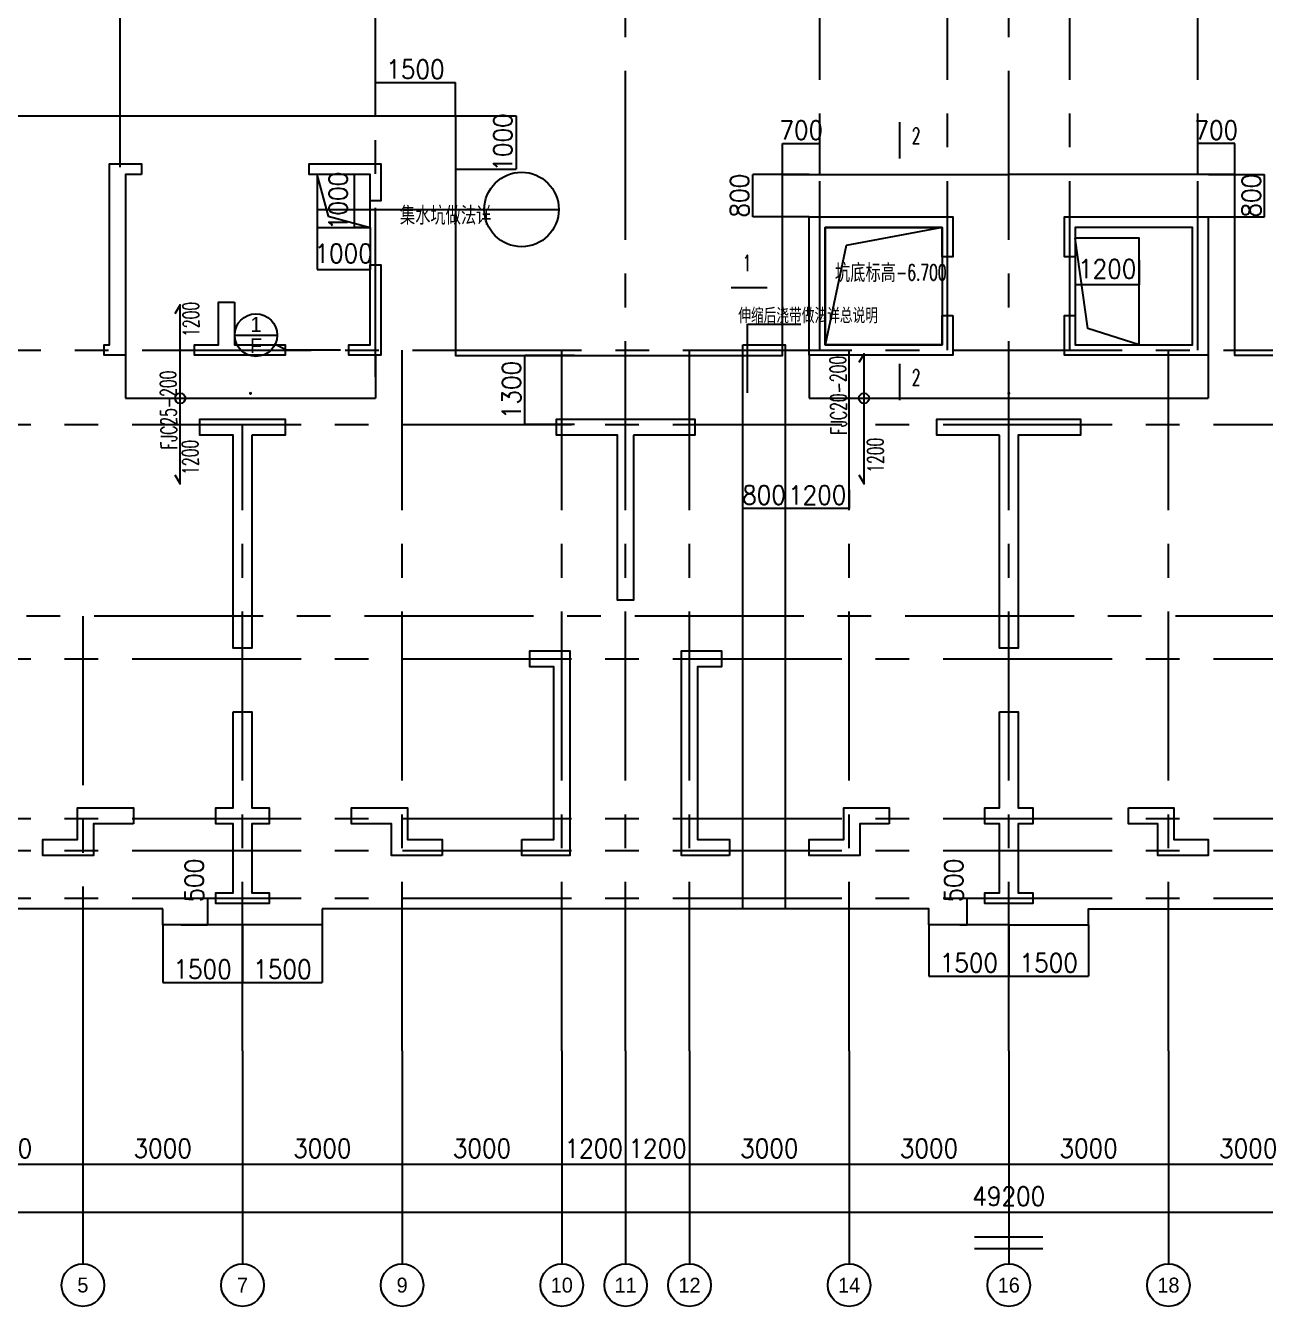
# Model space of a CAD drawing. Extents: x 628064 to 789462, y -248497 to 145317.
# Drawn here: x 677964 to 701262, y 17144 to 41208 of the extents above; entities that cross this region are included whole.
import ezdxf
from ezdxf.enums import TextEntityAlignment as Align

# ---------------------------------------------------------------- set-up
doc = ezdxf.new("R2010")
doc.units = 0
doc.header["$LTSCALE"] = 100
doc.linetypes.add('CENTER', pattern=[50.800000000000004, 31.75, -6.35, 6.35, -6.35])
for name, color, linetype in [('1508', 2, 'Continuous'), ('AXIS', 3, 'Continuous'), ('DIM', 3, 'Continuous'), ('dim-wall', 7, 'Continuous'), ('JSK', 4, 'Continuous'), ('PAXIS', 253, 'CENTER'), ('PUB_DIM', 3, 'Continuous'), ('S_BEAMDIMLOCAL', 7, 'Continuous'), ('S_BEAMDIMMASS', 2, 'Continuous'), ('s索引', 6, 'Continuous'), ('TEXT', 2, 'Continuous'), ('THICK', 6, 'Continuous'), ('THIN', 7, 'Continuous'), ('Y阴影', 8, 'Continuous'), ('支座钢筋标注', 173, 'Continuous'), ('板底钢筋', 24, 'Continuous'), ('砼墙', 3, 'Continuous'), ('零厚板', 7, 'Continuous')]:
    doc.layers.add(name, color=color, linetype=linetype)
doc.styles.add('cadreader_textstyle', font='cadreader_textstyle')
doc.styles.get("Standard").update_dxf_attribs({"font": 'standard'})
doc.dimstyles.get("Standard").update_dxf_attribs({"dimtxt": 351, "dimasz": 0.18, "dimexe": 0.18, "dimexo": 0.0625, "dimgap": 0.09, "dimtad": 0, "dimtoh": 1, "dimdec": 0, "dimzin": 0, "dimdsep": 46, "dimcen": 0.09, "dimadec": 0, "dimazin": 0, "dimtfac": 1, "dimtdec": 4, "dimtofl": 0, "dimtmove": 0, "dimatfit": 3, "dimfxl": 250, "dimtolj": 1, "dimtzin": 0, "dimarcsym": 0})

# ---------------------------------------------------------------- blocks, each defined once
blk = doc.blocks.new('*D343')
at = {"layer": 'PUB_DIM', "color": 0, "linetype": 'ByBlock', "lineweight": -2}
for p, q in [((671840.0214412387, 21945.73490595532), (671840.0214412387, 18913.47381336927)), ((721040.0214412382, 21945.73490595532), (721040.0214412382, 18913.47381336927)), ((671840.0214412387, 18913.65381336927), (721040.0214412382, 18913.65381336927))]:
    blk.add_line(p, q, dxfattribs=at)
for points in [[(671840.0214412387, 18913.65381336927), (671840.2014412388, 18913.68378586463), (671840.2014412388, 18913.62384087391)], [(721040.0214412382, 18913.65381336927), (721039.8414412382, 18913.62384087391), (721039.8414412382, 18913.68378586463)]]:
    blk.add_solid(points, dxfattribs=at)
at = {"layer": 'PUB_DIM', "color": 0, "linetype": 'Continuous', "lineweight": -2, "insert": (696440.0214412385, 19213.65381336927), "char_height": 351, "width": 1168.050000000001, "attachment_point": 5}
blk.add_mtext('49200', dxfattribs=at)
blk = doc.blocks.new('*D359')
at = {"layer": 'PUB_DIM', "color": 0, "linetype": 'ByBlock', "lineweight": -2}
for p, q in [((699440.0214412374, 21945.73490595532), (699440.0214412374, 19813.47381336927)), ((702440.0214412378, 21945.73490595532), (702440.0214412378, 19813.47381336927)), ((699440.0214412374, 19813.65381336927), (702440.0214412378, 19813.65381336927))]:
    blk.add_line(p, q, dxfattribs=at)
for points in [[(699440.0214412374, 19813.65381336927), (699440.2014412375, 19813.68378586463), (699440.2014412375, 19813.62384087391)], [(702440.0214412378, 19813.65381336927), (702439.8414412377, 19813.62384087391), (702439.8414412377, 19813.68378586463)]]:
    blk.add_solid(points, dxfattribs=at)
at = {"layer": 'PUB_DIM', "color": 0, "linetype": 'Continuous', "lineweight": -2, "insert": (700940.0214412377, 20113.65381336927), "char_height": 351, "width": 912.5999999999997, "attachment_point": 5}
blk.add_mtext('3000', dxfattribs=at)
blk = doc.blocks.new('*D42')
at = {"layer": 'PUB_DIM', "color": 0, "linetype": 'ByBlock', "lineweight": -2}
for p, q in [((696440.021441237, 21945.73490595532), (696440.021441237, 19813.47381336927)), ((699440.0214412374, 21945.73490595532), (699440.0214412374, 19813.47381336927)), ((696440.021441237, 19813.65381336927), (699440.0214412374, 19813.65381336927))]:
    blk.add_line(p, q, dxfattribs=at)
for points in [[(696440.021441237, 19813.65381336927), (696440.201441237, 19813.68378586463), (696440.201441237, 19813.62384087391)], [(699440.0214412374, 19813.65381336927), (699439.8414412374, 19813.62384087391), (699439.8414412374, 19813.68378586463)]]:
    blk.add_solid(points, dxfattribs=at)
at = {"layer": 'PUB_DIM', "color": 0, "linetype": 'Continuous', "lineweight": -2, "insert": (697940.0214412374, 20113.65381336927), "char_height": 351, "width": 912.5999999999997, "attachment_point": 5}
blk.add_mtext('3000', dxfattribs=at)
blk = doc.blocks.new('*D439')
at = {"layer": 'PUB_DIM', "color": 0, "linetype": 'ByBlock', "lineweight": -2}
for p, q in [((693440.0214412372, 21945.73490595532), (693440.0214412372, 19813.47381336927)), ((696440.021441237, 21945.73490595532), (696440.021441237, 19813.47381336927)), ((693440.0214412372, 19813.65381336927), (696440.021441237, 19813.65381336927))]:
    blk.add_line(p, q, dxfattribs=at)
for points in [[(693440.0214412372, 19813.65381336927), (693440.2014412372, 19813.68378586463), (693440.2014412372, 19813.62384087391)], [(696440.021441237, 19813.65381336927), (696439.8414412369, 19813.62384087391), (696439.8414412369, 19813.68378586463)]]:
    blk.add_solid(points, dxfattribs=at)
at = {"layer": 'PUB_DIM', "color": 0, "linetype": 'Continuous', "lineweight": -2, "insert": (694940.0214412371, 20113.65381336927), "char_height": 351, "width": 912.5999999999997, "attachment_point": 5}
blk.add_mtext('3000', dxfattribs=at)
blk = doc.blocks.new('*D121')
at = {"layer": 'PUB_DIM', "color": 0, "linetype": 'ByBlock', "lineweight": -2}
for p, q in [((690440.0214412373, 21945.73490595532), (690440.0214412373, 19813.47381336927)), ((693440.0214412372, 21945.73490595532), (693440.0214412372, 19813.47381336927)), ((690440.0214412373, 19813.65381336927), (693440.0214412372, 19813.65381336927))]:
    blk.add_line(p, q, dxfattribs=at)
for points in [[(690440.0214412373, 19813.65381336927), (690440.2014412374, 19813.68378586463), (690440.2014412374, 19813.62384087391)], [(693440.0214412372, 19813.65381336927), (693439.8414412371, 19813.62384087391), (693439.8414412371, 19813.68378586463)]]:
    blk.add_solid(points, dxfattribs=at)
at = {"layer": 'PUB_DIM', "color": 0, "linetype": 'Continuous', "lineweight": -2, "insert": (691940.0214412371, 20113.65381336927), "char_height": 351, "width": 912.5999999999997, "attachment_point": 5}
blk.add_mtext('3000', dxfattribs=at)
blk = doc.blocks.new('*D581')
at = {"layer": 'PUB_DIM', "color": 0, "linetype": 'ByBlock', "lineweight": -2}
for p, q in [((689240.0214412377, 21945.73490595532), (689240.0214412377, 19813.47381336927)), ((690440.0214412373, 21945.73490595532), (690440.0214412373, 19813.47381336927)), ((689240.0214412377, 19813.65381336927), (690440.0214412373, 19813.65381336927))]:
    blk.add_line(p, q, dxfattribs=at)
for points in [[(689240.0214412377, 19813.65381336927), (689240.2014412377, 19813.68378586463), (689240.2014412377, 19813.62384087391)], [(690440.0214412373, 19813.65381336927), (690439.8414412373, 19813.62384087391), (690439.8414412373, 19813.68378586463)]]:
    blk.add_solid(points, dxfattribs=at)
at = {"layer": 'PUB_DIM', "color": 0, "linetype": 'Continuous', "lineweight": -2, "insert": (689840.0214412373, 20113.65381336927), "char_height": 351, "width": 807.299999999999, "attachment_point": 5}
blk.add_mtext('1200', dxfattribs=at)
blk = doc.blocks.new('*D270')
at = {"layer": 'PUB_DIM', "color": 0, "linetype": 'ByBlock', "lineweight": -2}
for p, q in [((688040.0214412379, 21945.73490595532), (688040.0214412379, 19813.47381336927)), ((689240.0214412377, 21945.73490595532), (689240.0214412377, 19813.47381336927)), ((688040.0214412379, 19813.65381336927), (689240.0214412377, 19813.65381336927))]:
    blk.add_line(p, q, dxfattribs=at)
for points in [[(688040.0214412379, 19813.65381336927), (688040.2014412379, 19813.68378586463), (688040.2014412379, 19813.62384087391)], [(689240.0214412377, 19813.65381336927), (689239.8414412376, 19813.62384087391), (689239.8414412376, 19813.68378586463)]]:
    blk.add_solid(points, dxfattribs=at)
at = {"layer": 'PUB_DIM', "color": 0, "linetype": 'Continuous', "lineweight": -2, "insert": (688640.0214412377, 20113.65381336927), "char_height": 351, "width": 807.299999999999, "attachment_point": 5}
blk.add_mtext('1200', dxfattribs=at)
blk = doc.blocks.new('*D658')
at = {"layer": 'PUB_DIM', "color": 0, "linetype": 'ByBlock', "lineweight": -2}
for p, q in [((685040.0214412379, 21945.73490595532), (685040.0214412379, 19813.47381336927)), ((688040.0214412379, 21945.73490595532), (688040.0214412379, 19813.47381336927)), ((685040.0214412379, 19813.65381336927), (688040.0214412379, 19813.65381336927))]:
    blk.add_line(p, q, dxfattribs=at)
for points in [[(685040.0214412379, 19813.65381336927), (685040.2014412379, 19813.68378586463), (685040.2014412379, 19813.62384087391)], [(688040.0214412379, 19813.65381336927), (688039.8414412378, 19813.62384087391), (688039.8414412378, 19813.68378586463)]]:
    blk.add_solid(points, dxfattribs=at)
at = {"layer": 'PUB_DIM', "color": 0, "linetype": 'Continuous', "lineweight": -2, "insert": (686540.0214412378, 20113.65381336927), "char_height": 351, "width": 912.5999999999997, "attachment_point": 5}
blk.add_mtext('3000', dxfattribs=at)
blk = doc.blocks.new('*D345')
at = {"layer": 'PUB_DIM', "color": 0, "linetype": 'ByBlock', "lineweight": -2}
for p, q in [((682040.021441238, 21945.73490595532), (682040.021441238, 19813.47381336927)), ((685040.0214412379, 21945.73490595532), (685040.0214412379, 19813.47381336927)), ((682040.021441238, 19813.65381336927), (685040.0214412379, 19813.65381336927))]:
    blk.add_line(p, q, dxfattribs=at)
for points in [[(682040.021441238, 19813.65381336927), (682040.201441238, 19813.68378586463), (682040.201441238, 19813.62384087391)], [(685040.0214412379, 19813.65381336927), (685039.8414412378, 19813.62384087391), (685039.8414412378, 19813.68378586463)]]:
    blk.add_solid(points, dxfattribs=at)
at = {"layer": 'PUB_DIM', "color": 0, "linetype": 'Continuous', "lineweight": -2, "insert": (683540.021441238, 20113.65381336927), "char_height": 351, "width": 912.5999999999997, "attachment_point": 5}
blk.add_mtext('3000', dxfattribs=at)
blk = doc.blocks.new('*D493')
at = {"layer": 'PUB_DIM', "color": 0, "linetype": 'ByBlock', "lineweight": -2}
for p, q in [((679040.0214412377, 21945.73490595532), (679040.0214412377, 19813.47381336927)), ((682040.021441238, 21945.73490595532), (682040.021441238, 19813.47381336927)), ((679040.0214412377, 19813.65381336927), (682040.021441238, 19813.65381336927))]:
    blk.add_line(p, q, dxfattribs=at)
for points in [[(679040.0214412377, 19813.65381336927), (679040.2014412377, 19813.68378586463), (679040.2014412377, 19813.62384087391)], [(682040.021441238, 19813.65381336927), (682039.841441238, 19813.62384087391), (682039.841441238, 19813.68378586463)]]:
    blk.add_solid(points, dxfattribs=at)
at = {"layer": 'PUB_DIM', "color": 0, "linetype": 'Continuous', "lineweight": -2, "insert": (680540.0214412379, 20113.65381336927), "char_height": 351, "width": 912.5999999999997, "attachment_point": 5}
blk.add_mtext('3000', dxfattribs=at)
blk = doc.blocks.new('*D219')
at = {"layer": 'PUB_DIM', "color": 0, "linetype": 'ByBlock', "lineweight": -2}
for p, q in [((676040.0214412374, 21945.73490595532), (676040.0214412374, 19813.47381336927)), ((679040.0214412377, 21945.73490595532), (679040.0214412377, 19813.47381336927)), ((676040.0214412374, 19813.65381336927), (679040.0214412377, 19813.65381336927))]:
    blk.add_line(p, q, dxfattribs=at)
for points in [[(676040.0214412374, 19813.65381336927), (676040.2014412375, 19813.68378586463), (676040.2014412375, 19813.62384087391)], [(679040.0214412377, 19813.65381336927), (679039.8414412376, 19813.62384087391), (679039.8414412376, 19813.68378586463)]]:
    blk.add_solid(points, dxfattribs=at)
at = {"layer": 'PUB_DIM', "color": 0, "linetype": 'Continuous', "lineweight": -2, "insert": (677540.0214412377, 20113.65381336927), "char_height": 351, "width": 912.5999999999997, "attachment_point": 5}
blk.add_mtext('3000', dxfattribs=at)
blk = doc.blocks.new('*D559')
at = {"layer": 'dim-wall', "color": 0, "linetype": 'ByBlock', "lineweight": -2}
for p, q in [((679840.0214417975, 35013.5913007126), (679840.0214417975, 34206.26487585476)), ((684540.0215194643, 35013.5913007126), (684540.0215194643, 34206.26487585476)), ((679840.0214417975, 34206.44487585476), (684540.0215194643, 34206.44487585476))]:
    blk.add_line(p, q, dxfattribs=at)
for points in [[(679840.0214417975, 34206.44487585476), (679840.2014417975, 34206.47484835012), (679840.2014417975, 34206.4149033594)], [(684540.0215194643, 34206.44487585476), (684539.8415194643, 34206.4149033594), (684539.8415194643, 34206.47484835012)]]:
    blk.add_solid(points, dxfattribs=at)
at = {"layer": 'dim-wall', "color": 0, "linetype": 'Continuous', "lineweight": -2, "insert": (682190.0214806309, 34456.44487585476), "char_height": 351, "width": 23.40000000000005, "attachment_point": 5}
blk.add_mtext('.', dxfattribs=at)
blk = doc.blocks.new('*D660')
at = {"layer": 'dim-wall', "color": 0, "linetype": 'ByBlock', "lineweight": -2}
for p, q in [((692690.0214417975, 35013.5913007126), (692690.0214417975, 34206.26487585476)), ((700190.0214417975, 35013.5913007126), (700190.0214417975, 34206.26487585476)), ((692690.0214417975, 34206.44487585476), (700190.0214417975, 34206.44487585476))]:
    blk.add_line(p, q, dxfattribs=at)
for points in [[(692690.0214417975, 34206.44487585476), (692690.2014417975, 34206.47484835012), (692690.2014417975, 34206.4149033594)], [(700190.0214417975, 34206.44487585476), (700189.8414417974, 34206.4149033594), (700189.8414417974, 34206.47484835012)]]:
    blk.add_solid(points, dxfattribs=at)
at = {"layer": 'dim-wall', "color": 0, "linetype": 'Continuous', "lineweight": -2, "insert": (696440.0214417975, 34456.44487585476), "char_height": 351, "width": 23.40000000000005, "attachment_point": 5}
blk.add_mtext('.', dxfattribs=at)
blk = doc.blocks.new('*D508')
at = {"layer": 'DIM', "color": 0, "linetype": 'ByBlock', "lineweight": -2}
for p, q in [((680886.9350475877, 24812.34256785729), (681382.8797357295, 24812.34256785729)), ((681382.6997357295, 24812.34256785729), (681382.6997357295, 24312.34273980904)), ((680886.9350475877, 24312.34273980904), (681382.8797357295, 24312.34273980904))]:
    blk.add_line(p, q, dxfattribs=at)
for points in [[(681382.6997357295, 24812.34256785729), (681382.7297082249, 24812.16256785729), (681382.6697632341, 24812.16256785729)], [(681382.6997357295, 24312.34273980904), (681382.6697632341, 24312.52273980904), (681382.7297082249, 24312.52273980904)]]:
    blk.add_solid(points, dxfattribs=at)
at = {"layer": 'DIM', "color": 0, "linetype": 'Continuous', "lineweight": -2, "insert": (681132.6997357295, 25143.93256785741), "char_height": 351, "width": 663.0000000000007, "attachment_point": 5, "rotation": 90}
blk.add_mtext('500', dxfattribs=at)
blk = doc.blocks.new('*D587')
at = {"layer": 'DIM', "color": 0, "linetype": 'ByBlock', "lineweight": -2}
for p, q in [((684540.0215194643, 39512.40505509567), (684540.0215194643, 40138.98583514179)), ((684540.0215194643, 40138.80583514179), (686040.0214888485, 40138.80583514179)), ((686040.0214888485, 39512.40505509567), (686040.0214888485, 40138.98583514179))]:
    blk.add_line(p, q, dxfattribs=at)
for points in [[(684540.0215194643, 40138.80583514179), (684540.2015194644, 40138.83580763715), (684540.2015194644, 40138.77586264643)], [(686040.0214888485, 40138.80583514179), (686039.8414888484, 40138.77586264643), (686039.8414888484, 40138.83580763715)]]:
    blk.add_solid(points, dxfattribs=at)
at = {"layer": 'DIM', "color": 0, "linetype": 'Continuous', "lineweight": -2, "insert": (685290.0215041564, 40388.80583514179), "char_height": 351, "width": 807.299999999999, "attachment_point": 5}
blk.add_mtext('1500', dxfattribs=at)
blk = doc.blocks.new('*D257')
at = {"layer": 'DIM', "color": 0, "linetype": 'ByBlock', "lineweight": -2}
for p, q in [((686040.0839888485, 39512.34255509567), (687182.2993996048, 39512.34255509567)), ((687182.1193996047, 39512.34255509567), (687182.1193996047, 38512.34256785729)), ((686040.0839888485, 38512.34256785729), (687182.2993996048, 38512.34256785729))]:
    blk.add_line(p, q, dxfattribs=at)
for points in [[(687182.1193996047, 39512.34255509567), (687182.1493721001, 39512.16255509567), (687182.0894271093, 39512.16255509567)], [(687182.1193996047, 38512.34256785729), (687182.0894271093, 38512.52256785729), (687182.1493721001, 38512.52256785729)]]:
    blk.add_solid(points, dxfattribs=at)
at = {"layer": 'DIM', "color": 0, "linetype": 'Continuous', "lineweight": -2, "insert": (686932.1193996047, 39012.34256147659), "char_height": 351, "width": 807.299999999999, "attachment_point": 5, "rotation": 90}
blk.add_mtext('1000', dxfattribs=at)
blk = doc.blocks.new('*D679')
at = {"layer": 'DIM', "color": 0, "linetype": 'ByBlock', "lineweight": -2}
for p, q in [((692689.767024663, 38413.32396622945), (691631.5416227749, 38413.32396622945)), ((691631.721622775, 37613.6538007126), (691631.721622775, 38413.32396622945)), ((692689.9589417975, 37613.6538007126), (691631.5416227749, 37613.6538007126))]:
    blk.add_line(p, q, dxfattribs=at)
for points in [[(691631.721622775, 38413.32396622945), (691631.7515952704, 38413.14396622945), (691631.6916502796, 38413.14396622945)], [(691631.721622775, 37613.6538007126), (691631.6916502796, 37613.8338007126), (691631.7515952704, 37613.8338007126)]]:
    blk.add_solid(points, dxfattribs=at)
at = {"layer": 'DIM', "color": 0, "linetype": 'Continuous', "lineweight": -2, "insert": (691381.7216227752, 38013.48888347113), "char_height": 351, "width": 663.0000000000007, "attachment_point": 5, "rotation": 90}
blk.add_mtext('800', dxfattribs=at)
blk = doc.blocks.new('*D425')
at = {"layer": 'DIM', "color": 0, "linetype": 'ByBlock', "lineweight": -2}
for p, q in [((688276.1893675288, 35012.34255509567), (687345.3672778761, 35012.34255509567)), ((687345.5472778762, 33712.34256785726), (687345.5472778762, 35012.34255509567)), ((688276.1893675288, 33712.34256785726), (687345.3672778761, 33712.34256785726))]:
    blk.add_line(p, q, dxfattribs=at)
for points in [[(687345.5472778762, 35012.34255509567), (687345.5772503716, 35012.16255509567), (687345.5173053808, 35012.16255509567)], [(687345.5472778762, 33712.34256785726), (687345.5173053808, 33712.52256785726), (687345.5772503716, 33712.52256785726)]]:
    blk.add_solid(points, dxfattribs=at)
at = {"layer": 'DIM', "color": 0, "linetype": 'Continuous', "lineweight": -2, "insert": (687095.5472778762, 34362.34256147657), "char_height": 351, "width": 807.299999999999, "attachment_point": 5, "rotation": 90}
blk.add_mtext('1300', dxfattribs=at)
blk = doc.blocks.new('*D98')
at = {"layer": 'DIM', "color": 0, "linetype": 'ByBlock', "lineweight": -2}
for p, q in [((695518.2606599444, 24812.34256785729), (695655.14453531, 24812.34256785729)), ((695654.9645353099, 24812.34256785729), (695654.9645353099, 24312.34255509564)), ((695518.2606599444, 24312.34255509564), (695655.14453531, 24312.34255509564))]:
    blk.add_line(p, q, dxfattribs=at)
for points in [[(695654.9645353099, 24812.34256785729), (695654.9945078053, 24812.16256785729), (695654.9345628145, 24812.16256785729)], [(695654.9645353099, 24312.34255509564), (695654.9345628145, 24312.52255509564), (695654.9945078053, 24312.52255509564)]]:
    blk.add_solid(points, dxfattribs=at)
at = {"layer": 'DIM', "color": 0, "linetype": 'Continuous', "lineweight": -2, "insert": (695404.9645353099, 25143.93256785741), "char_height": 351, "width": 663.0000000000007, "attachment_point": 5, "rotation": 90}
blk.add_mtext('500', dxfattribs=at)
blk = doc.blocks.new('*D516')
at = {"layer": 'DIM', "color": 0, "linetype": 'ByBlock', "lineweight": -2}
for p, q in [((692190.0214888487, 38412.40505509567), (692190.0214888487, 38995.05661501497)), ((692190.0214888487, 38994.87661501497), (692890.0215194642, 38994.87661501497)), ((692890.0215194642, 38412.40505509567), (692890.0215194642, 38995.05661501497))]:
    blk.add_line(p, q, dxfattribs=at)
for points in [[(692190.0214888487, 38994.87661501497), (692190.2014888488, 38994.90658751033), (692190.2014888488, 38994.84664251961)], [(692890.0215194642, 38994.87661501497), (692889.8415194642, 38994.84664251961), (692889.8415194642, 38994.90658751033)]]:
    blk.add_solid(points, dxfattribs=at)
at = {"layer": 'DIM', "color": 0, "linetype": 'Continuous', "lineweight": -2, "insert": (692540.0215041564, 39244.87661501497), "char_height": 351, "width": 663.0000000000007, "attachment_point": 5}
blk.add_mtext('700', dxfattribs=at)
blk = doc.blocks.new('*D185')
at = {"layer": 'dim-wall', "color": 0, "linetype": 'ByBlock', "lineweight": -2}
for p, q in [((683440.0249077901, 37413.59130071307), (683440.0249077901, 36627.97047864476)), ((684439.9863160854, 37413.59130071307), (684439.9863160854, 36627.97047864476)), ((683440.0249077901, 36628.15047864476), (684439.9863160854, 36628.15047864476))]:
    blk.add_line(p, q, dxfattribs=at)
for points in [[(683440.0249077901, 36628.15047864476), (683440.2049077902, 36628.18045114012), (683440.2049077902, 36628.1205061494)], [(684439.9863160854, 36628.15047864476), (684439.8063160854, 36628.1205061494), (684439.8063160854, 36628.18045114012)]]:
    blk.add_solid(points, dxfattribs=at)
at = {"layer": 'dim-wall', "color": 0, "linetype": 'Continuous', "lineweight": -2, "insert": (683940.0056119377, 36928.15047864475), "char_height": 351, "width": 807.299999999999, "attachment_point": 5}
blk.add_mtext('1000', dxfattribs=at)
blk = doc.blocks.new('*D616')
at = {"layer": 'dim-wall', "color": 0, "linetype": 'ByBlock', "lineweight": -2}
for p, q in [((684439.9589417973, 38413.65267862178), (684137.8312080471, 38413.65267862178)), ((684138.0112080472, 38413.65267862178), (684138.0112080472, 37413.65380071307)), ((684439.9238160854, 37413.65380071307), (684137.8312080471, 37413.65380071307))]:
    blk.add_line(p, q, dxfattribs=at)
for points in [[(684138.0112080472, 38413.65267862178), (684138.0411805426, 38413.47267862178), (684137.9812355518, 38413.47267862178)], [(684138.0112080472, 37413.65380071307), (684137.9812355518, 37413.83380071307), (684138.0411805426, 37413.83380071307)]]:
    blk.add_solid(points, dxfattribs=at)
at = {"layer": 'dim-wall', "color": 0, "linetype": 'Continuous', "lineweight": -2, "insert": (683838.011208047, 37913.65323966753), "char_height": 351, "width": 807.299999999999, "attachment_point": 5, "rotation": 90}
blk.add_mtext('1000', dxfattribs=at)
blk = doc.blocks.new('*D367')
at = {"layer": 'dim-wall', "color": 0, "linetype": 'ByBlock', "lineweight": -2}
for p, q in [((698890.0214417984, 36804.06715334579), (698890.0214417984, 36335.94390695349)), ((697690.0214417984, 36390.66240785038), (697690.0214417984, 36335.94390695349)), ((698890.0214417984, 36336.12390695349), (697690.0214417984, 36336.12390695349))]:
    blk.add_line(p, q, dxfattribs=at)
for points in [[(697690.0214417984, 36336.12390695349), (697690.2014417985, 36336.15387944885), (697690.2014417985, 36336.09393445813)], [(698890.0214417984, 36336.12390695349), (698889.8414417984, 36336.09393445813), (698889.8414417984, 36336.15387944885)]]:
    blk.add_solid(points, dxfattribs=at)
at = {"layer": 'dim-wall', "color": 0, "linetype": 'Continuous', "lineweight": -2, "insert": (698290.0214417984, 36636.12390695349), "char_height": 351, "width": 807.299999999999, "attachment_point": 5}
blk.add_mtext('1200', dxfattribs=at)
blk = doc.blocks.new('*D39')
at = {"layer": 'DIM', "color": 0, "linetype": 'ByBlock', "lineweight": -2}
for p, q in [((680540.0214559688, 24312.28023980904), (680540.0214559688, 23227.40850844684)), ((682040.021455969, 24312.28023980905), (682040.021455969, 23227.40850844684)), ((680540.0214559688, 23227.58850844684), (682040.021455969, 23227.58850844684))]:
    blk.add_line(p, q, dxfattribs=at)
for points in [[(680540.0214559688, 23227.58850844684), (680540.2014559689, 23227.6184809422), (680540.2014559689, 23227.55853595148)], [(682040.021455969, 23227.58850844684), (682039.8414559689, 23227.55853595148), (682039.8414559689, 23227.6184809422)]]:
    blk.add_solid(points, dxfattribs=at)
at = {"layer": 'DIM', "color": 0, "linetype": 'Continuous', "lineweight": -2, "insert": (681290.0214559688, 23477.58850844684), "char_height": 351, "width": 807.299999999999, "attachment_point": 5}
blk.add_mtext('1500', dxfattribs=at)
blk = doc.blocks.new('*D470')
at = {"layer": 'DIM', "color": 0, "linetype": 'ByBlock', "lineweight": -2}
for p, q in [((682040.021455969, 24312.28023980905), (682040.021455969, 23227.40850844684)), ((683540.0214559688, 24312.28023018849), (683540.0214559688, 23227.40850844684)), ((682040.021455969, 23227.58850844684), (683540.0214559688, 23227.58850844684))]:
    blk.add_line(p, q, dxfattribs=at)
for points in [[(682040.021455969, 23227.58850844684), (682040.201455969, 23227.6184809422), (682040.201455969, 23227.55853595148)], [(683540.0214559688, 23227.58850844684), (683539.8414559688, 23227.55853595148), (683539.8414559688, 23227.6184809422)]]:
    blk.add_solid(points, dxfattribs=at)
at = {"layer": 'DIM', "color": 0, "linetype": 'Continuous', "lineweight": -2, "insert": (682790.021455969, 23477.58850844684), "char_height": 351, "width": 807.299999999999, "attachment_point": 5}
blk.add_mtext('1500', dxfattribs=at)
blk = doc.blocks.new('*D122')
at = {"layer": 'DIM', "color": 0, "linetype": 'ByBlock', "lineweight": -2}
for p, q in [((694939.8430925548, 24312.28005509564), (694939.8430925548, 23348.43229521364)), ((696440.0215026188, 24312.28005509567), (696440.0215026188, 23348.43229521364)), ((694939.8430925548, 23348.61229521364), (696440.0215026188, 23348.61229521364))]:
    blk.add_line(p, q, dxfattribs=at)
for points in [[(694939.8430925548, 23348.61229521364), (694940.0230925549, 23348.642267709), (694940.0230925549, 23348.58232271828)], [(696440.0215026188, 23348.61229521364), (696439.8415026187, 23348.58232271828), (696439.8415026187, 23348.642267709)]]:
    blk.add_solid(points, dxfattribs=at)
at = {"layer": 'DIM', "color": 0, "linetype": 'Continuous', "lineweight": -2, "insert": (695689.9322975868, 23598.61229521365), "char_height": 351, "width": 807.299999999999, "attachment_point": 5}
blk.add_mtext('1500', dxfattribs=at)
blk = doc.blocks.new('*D544')
at = {"layer": 'DIM', "color": 0, "linetype": 'ByBlock', "lineweight": -2}
for p, q in [((696440.0215026188, 24312.28005509567), (696440.0215026188, 23348.43229521364)), ((697940.199912683, 24312.28006465323), (697940.199912683, 23348.43229521364)), ((696440.0215026188, 23348.61229521364), (697940.199912683, 23348.61229521364))]:
    blk.add_line(p, q, dxfattribs=at)
for points in [[(696440.0215026188, 23348.61229521364), (696440.2015026188, 23348.642267709), (696440.2015026188, 23348.58232271828)], [(697940.199912683, 23348.61229521364), (697940.0199126829, 23348.58232271828), (697940.0199126829, 23348.642267709)]]:
    blk.add_solid(points, dxfattribs=at)
at = {"layer": 'DIM', "color": 0, "linetype": 'Continuous', "lineweight": -2, "insert": (697190.1107076509, 23598.61229521365), "char_height": 351, "width": 807.299999999999, "attachment_point": 5}
blk.add_mtext('1500', dxfattribs=at)
blk = doc.blocks.new('ts_idx')
at = {"color": 0, "linetype": 'ByBlock', "lineweight": -2}
blk.add_line((-0.5, 0), (0.5, 0), dxfattribs=at)
blk.add_circle((0, 0), 0.5, dxfattribs=at)
blk = doc.blocks.new('*D289')
at = {"layer": 'DIM', "color": 0, "linetype": 'ByBlock', "lineweight": -2}
for p, q in [((700190.2759914368, 38413.32393559328), (701248.5013933248, 38413.32392696972)), ((701248.3213868082, 37613.65376145435), (701248.3213933248, 38413.32392697119)), ((700190.0840677699, 37613.653770078), (701248.5013868082, 37613.65376145288))]:
    blk.add_line(p, q, dxfattribs=at)
for points in [[(701248.3213933248, 38413.32392697119), (701248.3513658186, 38413.14392697094), (701248.291420828, 38413.14392697144)], [(701248.3213868082, 37613.65376145435), (701248.2914143143, 37613.8337614546), (701248.351359305, 37613.8337614541)]]:
    blk.add_solid(points, dxfattribs=at)
at = {"layer": 'DIM', "color": 0, "linetype": 'Continuous', "lineweight": -2, "insert": (700998.3213933248, 38013.48885283627), "char_height": 351, "width": 663.0000000000007, "attachment_point": 5, "rotation": 89.9999995330918}
blk.add_mtext('800', dxfattribs=at)
blk = doc.blocks.new('*D718')
at = {"layer": 'DIM', "color": 0, "linetype": 'ByBlock', "lineweight": -2}
for p, q in [((699990.0214966281, 38412.4050260954), (699990.0215013847, 38995.0565860147)), ((700690.021531999, 38994.87658030017), (699990.0215013832, 38994.8765860147)), ((700690.0215272439, 38412.40502037704), (700690.0215320005, 38995.05658030017))]:
    blk.add_line(p, q, dxfattribs=at)
for points in [[(699990.0215013832, 38994.8765860147), (699990.2015013834, 38994.90655850859), (699990.2015013829, 38994.84661351788)], [(700690.021531999, 38994.87658030017), (700689.8415319987, 38994.84660780628), (700689.8415319993, 38994.90655279699)]]:
    blk.add_solid(points, dxfattribs=at)
at = {"layer": 'DIM', "color": 0, "linetype": 'Continuous', "lineweight": -2, "insert": (700340.0215187318, 39244.87658315744), "char_height": 351, "width": 663.0000000000007, "attachment_point": 5, "rotation": 359.99999953225876}
blk.add_mtext('700', dxfattribs=at)
blk = doc.blocks.new('*D235')
at = {"layer": 'DIM', "color": 0, "linetype": 'ByBlock', "lineweight": -2}
for p, q in [((692240.2566741715, 32484.33830863822), (692240.2566741715, 32137.75333163673)), ((693440.0215014576, 32484.33830863822), (693440.0215014576, 32137.75333163673)), ((693440.0215014576, 32137.93333163673), (692240.2566741715, 32137.93333163673))]:
    blk.add_line(p, q, dxfattribs=at)
for points in [[(692240.2566741715, 32137.93333163673), (692240.4366741716, 32137.96330413209), (692240.4366741716, 32137.90335914137)], [(693440.0215014576, 32137.93333163673), (693439.8415014575, 32137.90335914137), (693439.8415014575, 32137.96330413209)]]:
    blk.add_solid(points, dxfattribs=at)
at = {"layer": 'DIM', "color": 0, "linetype": 'Continuous', "lineweight": -2, "insert": (692840.1390878146, 32387.93333163673), "char_height": 351, "width": 807.299999999999, "attachment_point": 5}
blk.add_mtext('1200', dxfattribs=at)
blk = doc.blocks.new('*D644')
at = {"layer": 'DIM', "color": 0, "linetype": 'ByBlock', "lineweight": -2}
for p, q in [((692240.2566741715, 32484.33830863822), (692240.2566741715, 32137.75333163673)), ((692240.2566741715, 32137.93333163673), (691440.2567853807, 32137.93333163673)), ((691440.2567853807, 32137.87083163673), (691440.2567853807, 32137.75333163673))]:
    blk.add_line(p, q, dxfattribs=at)
for points in [[(691440.2567853807, 32137.93333163673), (691440.4367853807, 32137.96330413209), (691440.4367853807, 32137.90335914137)], [(692240.2566741715, 32137.93333163673), (692240.0766741715, 32137.90335914137), (692240.0766741715, 32137.96330413209)]]:
    blk.add_solid(points, dxfattribs=at)
at = {"layer": 'DIM', "color": 0, "linetype": 'Continuous', "lineweight": -2, "insert": (691840.2567297762, 32387.93333163673), "char_height": 351, "width": 663.0000000000007, "attachment_point": 5}
blk.add_mtext('800', dxfattribs=at)

msp = doc.modelspace()

# ---------------------------------------------------------------- hatches: boundary and pattern name
at = {"layer": 'Y阴影'}
h = msp.add_hatch(dxfattribs=at)
h.set_pattern_fill('ANSI31', color=256, scale=50, style=0)
h.set_pattern_definition([])
h.paths.add_polyline_path([(691440.2567853807, 35213.65392994734), (692240.2566741715, 35213.65392994734), (692240.2566741715, 24612.34255509567), (691440.2567853807, 24612.34255509567)], flags=0)

# ---------------------------------------------------------------- linework, layer by layer
at = {"layer": '1508'}
for points in [[(680540.0214578931, 24612.34255509567), (674540.0214888487, 24612.34255509567), (674540.0214888487, 29612.34255509567), (670840.0214888486, 29612.34255509567), (670840.0214888486, 39512.34255509567), (686040.0214888485, 39512.34255509567), (686040.0214888485, 35012.34255509567), (692190.0214888487, 35012.34255509567), (692190.0214888487, 38412.34255509567), (696440.0215026188, 38412.34255509567)], [(712340.0215473445, 24612.34255509567), (718340.0215163891, 24612.34255509567), (718340.0215163891, 29612.34255509567), (722040.0215163891, 29612.34255509567), (722040.0215163891, 39512.34255509567), (706840.021516389, 39512.34255509567), (706840.021516389, 35012.34255509567), (700690.0215163891, 35012.34255509567), (700690.0215163891, 38412.34255509567), (696440.0215026188, 38412.34255509567)], [(683540.0214578931, 24612.34273980906), (683540.0214559688, 24312.34273980907), (680540.0214559688, 24312.34273980904), (680540.0214578931, 24612.34273980906)], [(696440.0215026188, 24312.34255509567), (694939.8430925548, 24312.34255509564), (694939.8430944786, 24612.34255509567), (683540.0214578931, 24612.34255509567)], [(696440.0215026188, 24312.34255509567), (697940.199912683, 24312.34255509564), (697940.1999107588, 24612.34255509567), (709340.0215473446, 24612.34255509567)]]:
    msp.add_lwpolyline(points, dxfattribs=at)
at = {"layer": 'AXIS'}
for p, q in [((679740.0214223478, 41207.84361465053), (679740.021438686, 45207.84361465053)), ((684540.0213592907, 41207.84359504479), (684540.0213756288, 45207.84359504479)), ((689240.0212871402, 41207.84357584747), (689240.0213034783, 45207.84357584747)), ((692890.0212506921, 41207.84356093892), (692890.0212670302, 45207.84356093892)), ((695290.0211981233, 41207.84355113602), (695290.0212144617, 45207.84355113602)), ((696440.0211587825, 41207.84354643884), (696440.0211751206, 45207.84354643883)), ((697590.0211594354, 41207.84354174159), (697590.0211757736, 45207.8435417416)), ((699990.0211068669, 41207.84353193872), (699990.0211232048, 45207.84353193873)), ((682653.4837974145, 35221.54611249721), (682881.1627721213, 35112.34256785735)), ((683882.3236917024, 35112.34256785851), (682881.1627721213, 35112.34256785735)), ((679040.0213673819, 21944.48566649588), (679040.021351044, 17944.48566649588)), ((682040.0213043249, 21944.48565424227), (682040.0212879867, 17944.48565424227)), ((685040.0212412679, 21944.48564198868), (685040.0212249297, 17944.48564198868)), ((688040.0212508885, 21944.48562973507), (688040.0212345503, 17944.48562973507)), ((689240.0212084583, 21944.48562483364), (689240.0211921202, 17944.48562483363)), ((690440.021228872, 21944.48561993217), (690440.0212125338, 17944.48561993217)), ((693440.0211326693, 21944.48560767859), (693440.021116331, 17944.48560767859)), ((696440.0210801007, 21944.485595425), (696440.0210637625, 17944.485595425)), ((699440.0210542295, 21944.48558317136), (699440.0210378913, 17944.48558317136))]:
    msp.add_line(p, q, dxfattribs=at)
at = {"layer": 'AXIS', "linetype": 'Continuous'}
msp.add_lwpolyline([(681892.8125000001, 35394.53125), (682692.8125000001, 35394.53125)], dxfattribs=at)
for centre in [(682292.8236917023, 35394.53249389093), (679040.0213494101, 17544.48566649588), (682040.0212863531, 17544.48565424227), (685040.021223296, 17544.48564198868), (688040.0212329165, 17544.48562973507), (689240.0211904863, 17544.48562483363), (690440.0212109, 17544.48561993217), (693440.0211146972, 17544.48560767859), (696440.0210621288, 17544.485595425), (699440.0210362575, 17544.48558317136)]:
    msp.add_circle(centre, 400, dxfattribs=at)
at = {"layer": 'dim-wall'}
for centre in [(680870.0724987716, 34206.44487585476), (693720.0724987715, 34206.44487585476)]:
    msp.add_circle(centre, 96.21315443293996, dxfattribs=at)
at = {"layer": 'JSK', "linetype": 'Continuous'}
for points in [[(683439.9863547847, 38413.65379027248), (683650.3273006805, 37626.69044292362), (684439.9863547838, 37413.65379027294)], [(698890.0214417992, 35213.6623921424), (697928.0044273842, 35518.14007976761), (697690.0214417928, 37213.66239214217)]]:
    msp.add_lwpolyline(points, dxfattribs=at)
at = {"layer": 'JSK'}
for points in [[(684440.0214417973, 38413.6538007126), (683440.0214417974, 38413.6538007126), (683440.0214417984, 37413.65380071307), (684440.0214417984, 37413.65380071307)], [(698890.0214417984, 35213.66239214147), (698890.0214417984, 37213.66239214146), (697690.0214417984, 37213.66239214054), (697690.0214417984, 35213.66239214053)]]:
    msp.add_lwpolyline(points, close=True, dxfattribs=at)
at = {"layer": 'PAXIS'}
for p, q in [((679740.0215194642, 38551.79922441067), (679740.0215194642, 41207.8441114574)), ((684540.0215194643, 34612.34256785729), (684540.0215194643, 41207.8441114574)), ((689240.0214407825, 21944.48616044356), (689240.0215194642, 41207.8441114574)), ((692890.0215194642, 35112.34256785729), (692890.0215194642, 41207.8441114574)), ((695290.0215194643, 35112.34256785729), (695290.0215194643, 41207.8441114574)), ((696440.0214407824, 21944.48616044356), (696440.0215194642, 41207.8441114574)), ((697590.0215066473, 35112.34256785729), (697590.0215066473, 41207.8441114574)), ((699990.0215066473, 35112.34256785729), (699990.0215066473, 41207.8441114574)), ((669996.4292255221, 35112.34256785729), (715740.0215194643, 35112.34256785729)), ((685040.0214407824, 21944.48616044356), (685040.0215252363, 35112.34256785729)), ((688040.0214407824, 21944.48616044356), (688040.0215525742, 35112.34256785729)), ((690440.0214407824, 21944.48616044356), (690440.0215525744, 35112.34256785729)), ((693440.0214407824, 21944.48616044356), (693440.0215165858, 35112.34256785729)), ((699440.0214407824, 21944.48616044356), (699440.0215165858, 35112.34256785729)), ((669804.8927963495, 33712.34256785729), (723094.7933951735, 33712.34256785729)), ((682040.0214407825, 21944.48616044356), (682040.0215162573, 33712.34256785729)), ((723066.2432627946, 30112.34256785729), (669804.8927963495, 30112.34256785729)), ((679040.0214931683, 30112.34258795095), (679040.0214407824, 21944.48616044356)), ((669804.8927963495, 29312.34256785729), (723066.2432627946, 29312.34256785732)), ((669804.8927963495, 26312.34256785729), (723094.7933951735, 26312.34256785729)), ((669805.1515854119, 25712.34256785729), (723095.0521842361, 25712.34256785729)), ((669804.8927963495, 24812.34256785729), (723094.7933951735, 24812.34256785729))]:
    msp.add_line(p, q, dxfattribs=at)
at = {"layer": 'S_BEAMDIMMASS'}
for p, q in [((691531.2270587725, 34309.87898769406), (691531.2270587725, 35598.12526482404)), ((691531.2270587725, 35598.12526482404), (692532.7145908287, 35598.12526482404))]:
    msp.add_line(p, q, dxfattribs=at)
at = {"layer": 's索引'}
msp.add_line((683440.0214417978, 37754.49148343919), (686584.1224269536, 37754.49148343919), dxfattribs=at)
for points in [[(694390.9076096748, 38714.15823820899), (694390.9076096748, 39392.65801506341)], [(691221.0100713235, 36288.22877078285), (691899.5098481779, 36288.22877078285)], [(694390.9076096748, 34173.54374405674), (694390.9076096748, 34852.04352091115)]]:
    msp.add_lwpolyline(points, dxfattribs=at)
at = {"layer": 'THICK'}
for points in [[(695798.9986642667, 18449.24887548869), (697078.7505715875, 18449.24888079115)], [(695798.9986642667, 18229.07706641294), (697078.7505715875, 18229.0770717154)]]:
    msp.add_lwpolyline(points, dxfattribs=at)
at = {"layer": 'Y阴影'}
msp.add_lwpolyline([(691440.2567853807, 35213.65392994734), (692240.2566741715, 35213.65392994734), (692240.2566741715, 24612.34255509567), (691440.2567853807, 24612.34255509567)], close=True, dxfattribs=at)
at = {"layer": '板底钢筋'}
for points in [[(680770.072498771, 32767.88121441221), (680870.0724987716, 32601.21403911925), (680870.0724987716, 35961.0943589522), (680770.0724987714, 35794.42718365958)], [(693620.0724987711, 32765.65385323525), (693720.0724987715, 32598.98667794228), (693720.0724987715, 35044.18671813554), (693620.0724987712, 34877.51954284292)]]:
    msp.add_lwpolyline(points, dxfattribs=at)
at = {"layer": '砼墙'}
for points in [[(680140.0214417975, 38413.6538007126), (679840.0214417975, 38413.6538007126), (679840.0214417975, 35013.6538007126), (679440.0214417975, 35013.6538007126), (679440.0214417975, 35213.6538007126), (679540.0214417975, 35213.6538007126), (679540.0214417975, 38613.6538007126), (680140.0214417975, 38613.6538007126)], [(684440.0214417975, 37913.5698163376), (684440.0214417975, 38413.6538007126), (683290.0214417975, 38413.6538007126), (683290.0214417975, 38613.6538007126), (684640.0214417975, 38613.6538007126), (684640.0214417975, 37913.5698163376)], [(695390.0214417974, 35763.6538007126), (695390.0214417974, 35013.6538007126), (692690.0214417975, 35013.6538007126), (692690.0214417975, 37613.6538007126), (695390.0214417974, 37613.6538007126), (695390.0214417974, 36863.6538007126), (695190.0214417975, 36863.6538007126), (695190.0214417975, 37413.6538007126), (692990.0214417975, 37413.6538007126), (692990.0214417975, 35213.6538007126), (695190.0214417975, 35213.6538007126), (695190.0214417975, 35763.6538007126)], [(697690.0214417975, 35763.6538007126), (697690.0214417975, 35213.6538007126), (699890.0214417975, 35213.6538007126), (699890.0214417975, 37413.6538007126), (697690.0214417975, 37413.6538007126), (697690.0214417975, 36863.6538007126), (697490.0214417975, 36863.6538007126), (697490.0214417975, 37613.6538007126), (700190.0214417975, 37613.6538007126), (700190.0214417975, 35013.6538007126), (697490.0214417975, 35013.6538007126), (697490.0214417975, 35763.6538007126)], [(692990.0214417975, 37413.6538007126), (695190.0214417975, 37413.6538007126), (695190.0214417975, 35213.6538007126), (692990.0214417975, 35213.6538007126)], [(684440.0214417975, 36713.5698163376), (684640.0214417975, 36713.5698163376), (684640.0214417975, 35013.6538007126), (684040.0214417975, 35013.6538007126), (684040.0214417975, 35213.6538007126), (684440.0214417975, 35213.6538007126)], [(681890.0214417976, 36013.4848554001), (681890.0214417976, 35213.6538007126), (682840.0214417975, 35213.6538007126), (682840.0214417975, 35013.6538007126), (681890.0214417976, 35013.6538007126), (681140.0214417975, 35013.6538007126), (681140.0214417975, 35213.6538007126), (681590.0214417975, 35213.6538007126), (681590.0214417975, 36013.4848554001)], [(682215.0214417975, 33513.6538007126), (682215.0214417975, 29513.6538007126), (681865.0214417975, 29513.6538007126), (681865.0214417975, 33513.6538007126), (681240.0214417976, 33513.6538007126), (681240.0214417976, 33813.6538007126), (682215.0214417975, 33813.6538007126), (682840.0214417975, 33813.6538007126), (682840.0214417975, 33513.6538007126)], [(689390.0214417975, 33513.6538007126), (689390.0214417975, 30413.6538007126), (689090.0214417975, 30413.6538007126), (689090.0214417975, 33513.6538007126), (687940.0214417976, 33513.6538007126), (687940.0214417976, 33813.6538007126), (689390.0214417975, 33813.6538007126), (690540.0214417975, 33813.6538007126), (690540.0214417975, 33513.6538007126)], [(696265.0214417975, 33513.6538007126), (695090.0214417974, 33513.6538007126), (695090.0214417974, 33813.6538007126), (696615.0214417975, 33813.6538007126), (697790.0214417975, 33813.6538007126), (697790.0214417975, 33513.6538007126), (696615.0214417975, 33513.6538007126), (696615.0214417975, 29513.6538007126), (696265.0214417975, 29513.6538007126)], [(687290.0214417976, 25913.6538007126), (687890.0214417974, 25913.6538007126), (687890.0214417974, 29163.6538007126), (687440.0214417974, 29163.6538007126), (687440.0214417974, 29463.6538007126), (688190.0214417974, 29463.6538007126), (688190.0214417974, 25613.6538007126), (687290.0214417976, 25613.6538007126)], [(691190.0214417975, 25613.6538007126), (690290.0214417975, 25613.6538007126), (690290.0214417975, 29463.6538007126), (691040.0214417975, 29463.6538007126), (691040.0214417975, 29163.6538007126), (690590.0214417975, 29163.6538007126), (690590.0214417975, 25913.6538007126), (691190.0214417975, 25913.6538007126)], [(681865.0214417975, 28313.6538007126), (682215.0214417975, 28313.6538007126), (682215.0214417975, 26513.6538007126), (682540.0214417975, 26513.6538007126), (682540.0214417975, 26213.6538007126), (682215.0214417975, 26213.6538007126), (682215.0214417975, 24913.6538007126), (682540.0214417975, 24913.6538007126), (682540.0214417975, 24713.6538007126), (681865.0214417975, 24713.6538007126), (681540.0214417976, 24713.6538007126), (681540.0214417976, 24913.6538007126), (681865.0214417975, 24913.6538007126), (681865.0214417975, 26213.6538007126), (681540.0214417976, 26213.6538007126), (681540.0214417976, 26513.6538007126), (681865.0214417975, 26513.6538007126)], [(696265.0214417975, 28313.6538007126), (696615.0214417975, 28313.6538007126), (696615.0214417975, 26513.6538007126), (696890.0214417975, 26513.6538007126), (696890.0214417975, 26213.6538007126), (696615.0214417975, 26213.6538007126), (696615.0214417975, 24913.6538007126), (696890.0214417975, 24913.6538007126), (696890.0214417975, 24713.6538007126), (696265.0214417975, 24713.6538007126), (695990.0214417975, 24713.6538007126), (695990.0214417975, 24913.6538007126), (696265.0214417975, 24913.6538007126), (696265.0214417975, 26213.6538007126), (695990.0214417975, 26213.6538007126), (695990.0214417975, 26513.6538007126), (696265.0214417975, 26513.6538007126)], [(679990.28023086, 26213.6538007126), (679240.28023086, 26213.6538007126), (679240.28023086, 25613.6538007126), (678290.2802308599, 25613.6538007126), (678290.2802308599, 25913.6538007126), (678940.28023086, 25913.6538007126), (678940.28023086, 26513.6538007126), (679990.28023086, 26513.6538007126)], [(685790.0214417975, 25613.6538007126), (684840.0214417975, 25613.6538007126), (684840.0214417975, 26213.6538007126), (684090.0214417975, 26213.6538007126), (684090.0214417975, 26513.6538007126), (685140.0214417975, 26513.6538007126), (685140.0214417975, 25913.6538007126), (685790.0214417975, 25913.6538007126)], [(694190.0214417976, 26213.6538007126), (693640.0214417975, 26213.6538007126), (693640.0214417975, 25613.6538007126), (692690.0214417975, 25613.6538007126), (692690.0214417975, 25913.6538007126), (693340.0214417975, 25913.6538007126), (693340.0214417975, 26513.6538007126), (694190.0214417976, 26513.6538007126)], [(698690.0214417976, 26513.6538007126), (699540.0214417975, 26513.6538007126), (699540.0214417975, 25913.6538007126), (700190.0214417975, 25913.6538007126), (700190.0214417975, 25613.6538007126), (699240.0214417975, 25613.6538007126), (699240.0214417975, 26213.6538007126), (698690.0214417976, 26213.6538007126)]]:
    msp.add_lwpolyline(points, close=True, dxfattribs=at)
at = {"layer": '零厚板'}
for p, q in [((695190.0214417975, 37413.6538007126), (693381.1375665572, 37076.9821823264)), ((693381.1375665572, 37076.9821823264), (692990.0214417975, 35213.6538007126))]:
    msp.add_line(p, q, dxfattribs=at)
msp.add_lwpolyline([(692990.0214417975, 37413.6538007126), (695190.0214417975, 37413.6538007126), (695190.0214417975, 35213.6538007126), (692990.0214417975, 35213.6538007126)], close=True, dxfattribs=at)

# ---------------------------------------------------------------- block references
at = {"layer": 'THIN', "xscale": 1400, "yscale": 1400}
msp.add_blockref('ts_idx', (687284.1224269537, 37754.49148343919), dxfattribs=at)

# ---------------------------------------------------------------- texts
at = {"layer": 'AXIS', "color": 7, "style": 'cadreader_textstyle'}
for s, p in [('1', (682292.8236917023, 35594.53249389093)), ('F', (682292.8236917023, 35194.53249389093)), ('5', (679040.0213494101, 17544.48566649588)), ('7', (682040.0212863531, 17544.48565424227)), ('9', (685040.021223296, 17544.48564198868)), ('10', (688040.0212329165, 17544.48562973507)), ('11', (689240.0211904863, 17544.48562483363)), ('12', (690440.0212109, 17544.48561993217)), ('14', (693440.0211146972, 17544.48560767859)), ('16', (696440.0210621288, 17544.485595425)), ('18', (699440.0210362575, 17544.48558317136))]:
    msp.add_text(s, height=280, dxfattribs=at).set_placement(p, align=Align.MIDDLE)
at = {"layer": 'S_BEAMDIMLOCAL', "width": 0.7}
msp.add_text('伸缩后浇带做法详总说明', height=250, dxfattribs=at).set_placement((691356.1358205535, 35643.49428081317))
at = {"layer": 's索引', "width": 0.7}
for s, p in [('2', (694616.26456242, 38899.62957329797)), ('集水坑做法详', (684998.7443758468, 37409.86098403209)), ('1', (691437.1705452054, 36507.53789937001)), ('2', (694616.26456242, 34359.01507914572))]:
    msp.add_text(s, height=300, dxfattribs=at).set_placement(p, align=Align.BOTTOM_LEFT)
at = {"layer": 'TEXT', "width": 0.7}
msp.add_text('坑底标高-6.700', height=300, dxfattribs=at).set_placement((693173.4981784876, 36332.25712486478), align=Align.BOTTOM_LEFT)
at = {"layer": '支座钢筋标注', "color": 47, "width": 0.7}
for s, p in [('1200', (681225.798625871, 35363.11283110087)), ('FJC20-200', (693397.6297648347, 33520.52131842774)), ('FJC25-200', (680809.9948340093, 33244.14504417113)), ('1200', (681213.7192769437, 32771.55857197584)), ('1200', (694089.9113645144, 32810.1556840096))]:
    msp.add_text(s, height=300, rotation=90.8197062314146, dxfattribs=at).set_placement(p)

# ---------------------------------------------------------------- dimensions: what is measured, and where the dimension line sits
at = {"layer": 'DIM'}
for base, p1, p2, picture, middle in [((686040.0214888485, 40138.80583514179), (684540.0215194643, 39512.34255509567), (686040.0214888485, 39512.34255509567), '*D587', (685290.0215041564, 40388.80583514179)), ((692890.0215194642, 38994.87661501497), (692190.0214888487, 38412.34255509567), (692890.0215194642, 38412.34255509567), '*D516', (692540.0215041564, 39244.87661501497)), ((691440.2567853807, 32137.93333163673), (692240.2566741715, 32484.40080863822), (691440.2567853807, 32137.93333163673), '*D644', (691840.2567297762, 32387.93333163673)), ((692240.2566741715, 32137.93333163673), (693440.0215014576, 32484.40080863822), (692240.2566741715, 32484.40080863822), '*D235', (692840.1390878146, 32387.93333163673)), ((682040.021455969, 23227.58850844684), (680540.0214559688, 24312.34273980904), (682040.021455969, 24312.34273980905), '*D39', (681290.0214559688, 23477.58850844684)), ((683540.0214559688, 23227.58850844684), (682040.021455969, 24312.34273980905), (683540.0214559688, 24312.34273018849), '*D470', (682790.021455969, 23477.58850844684)), ((696440.0215026188, 23348.61229521364), (694939.8430925548, 24312.34255509564), (696440.0215026188, 24312.34255509567), '*D122', (695689.9322975868, 23598.61229521365)), ((697940.199912683, 23348.61229521364), (696440.0215026188, 24312.34255509567), (697940.199912683, 24312.34256465323), '*D544', (697190.1107076509, 23598.61229521365))]:
    dim = msp.add_linear_dim(base=base, p1=p1, p2=p2, dimstyle='Standard', dxfattribs=at)
    dim.commit()
    dim.dimension.update_dxf_attribs({"geometry": picture, "text_midpoint": middle})
for base, p1, p2, angle, picture, middle in [((687182.1193996047, 38512.34256785729), (686040.0214888485, 39512.34255509567), (686040.0214888485, 38512.34256785729), 90, '*D257', (686932.1193996047, 39012.34256147659)), ((699990.0215013832, 38994.8765860147), (700690.0215272434, 38412.34252037704), (699990.0214966276, 38412.3425260954), 179.9999995322588, '*D718', (700340.0215187318, 39244.87658315744)), ((691631.721622775, 38413.32396622945), (692690.0214417975, 37613.6538007126), (692689.829524663, 38413.32396622945), 90, '*D679', (691381.7216227752, 38013.48888347113)), ((701248.3213933248, 38413.32393559379), (700190.0215677699, 37613.65377007851), (700190.2134914368, 38413.32393559379), 89.99999953309253, '*D289', (700998.3213933248, 38013.48885283627)), ((687345.5472778762, 35012.34255509567), (688276.2518675288, 33712.34256785726), (688276.2518675288, 35012.34255509567), 90, '*D425', (687095.5472778762, 34362.34256147657)), ((681382.6997357295, 24312.34273980904), (680886.8725475877, 24812.34256785729), (680886.8725475877, 24312.34273980904), 90, '*D508', (681132.6997357295, 24562.34265383328)), ((695654.9645353099, 24312.34255509564), (695518.1981599444, 24812.34256785729), (695518.1981599444, 24312.34255509564), 90, '*D98', (695404.9645353099, 24562.34256147658))]:
    dim = msp.add_linear_dim(base=base, p1=p1, p2=p2, angle=angle, dimstyle='Standard', dxfattribs=at)
    dim.commit()
    dim.dimension.update_dxf_attribs({"geometry": picture, "text_midpoint": middle})
at = {"layer": 'dim-wall'}
for base, p1, angle, picture, middle in [((684138.0112080472, 37413.65380071307), (684440.0214417973, 38413.65267862178), 90, '*D616', (683838.011208047, 37913.65323966753)), ((684439.9863160854, 36628.15047864476), (683440.0249077901, 37413.65380071307), 180, '*D185', (683940.0056119377, 36928.15047864475))]:
    dim = msp.add_linear_dim(base=base, p1=p1, p2=(684439.9863160854, 37413.65380071307), angle=angle, dimstyle='Standard', dxfattribs=at)
    dim.commit()
    dim.dimension.update_dxf_attribs({"geometry": picture, "text_midpoint": middle})
dim = msp.add_linear_dim(base=(697690.0214417984, 36336.12390695349), p1=(698890.0214417984, 36804.12965334579), p2=(697690.0214417984, 36390.72490785038), dimstyle='Standard', dxfattribs=at)
dim.commit()
dim.dimension.update_dxf_attribs({"geometry": '*D367', "text_midpoint": (698290.0214417984, 36636.12390695349)})
for base, p1, p2, picture, middle in [((684540.0215194643, 34206.44487585476), (679840.0214417975, 35013.6538007126), (684540.0215194643, 35013.6538007126), '*D559', (682190.0214806309, 34456.44487585476)), ((700190.0214417975, 34206.44487585476), (692690.0214417975, 35013.6538007126), (700190.0214417975, 35013.6538007126), '*D660', (696440.0214417975, 34456.44487585476))]:
    dim = msp.add_linear_dim(base=base, p1=p1, p2=p2, angle=180, text='.', dimstyle='Standard', dxfattribs=at)
    dim.commit()
    dim.dimension.update_dxf_attribs({"geometry": picture, "text_midpoint": middle})
at = {"layer": 'PUB_DIM'}
for p1, p2, distance, picture, middle in [((671840.0214412387, 21945.79740595532), (721040.0214412382, 21945.79740595532), -3032.14359258605, '*D343', (696440.0214412385, 19213.65381336927)), ((676040.0214412374, 21945.79740595532), (679040.0214412377, 21945.79740595532), -2132.1435925860496, '*D219', (677540.0214412377, 20113.65381336927)), ((679040.0214412377, 21945.79740595532), (682040.021441238, 21945.79740595532), -2132.1435925860496, '*D493', (680540.0214412379, 20113.65381336927)), ((682040.021441238, 21945.79740595532), (685040.0214412379, 21945.79740595532), -2132.1435925860496, '*D345', (683540.021441238, 20113.65381336927)), ((685040.0214412379, 21945.79740595532), (688040.0214412379, 21945.79740595532), -2132.1435925860496, '*D658', (686540.0214412378, 20113.65381336927)), ((688040.0214412379, 21945.79740595532), (689240.0214412377, 21945.79740595532), -2132.1435925860496, '*D270', (688640.0214412377, 20113.65381336927)), ((689240.0214412377, 21945.79740595532), (690440.0214412373, 21945.79740595532), -2132.1435925860496, '*D581', (689840.0214412373, 20113.65381336927)), ((690440.0214412373, 21945.79740595532), (693440.0214412372, 21945.79740595532), -2132.1435925860496, '*D121', (691940.0214412371, 20113.65381336927)), ((693440.0214412372, 21945.79740595532), (696440.021441237, 21945.79740595532), -2132.1435925860496, '*D439', (694940.0214412371, 20113.65381336927)), ((696440.021441237, 21945.79740595532), (699440.0214412374, 21945.79740595532), -2132.1435925860496, '*D42', (697940.0214412374, 20113.65381336927)), ((699440.0214412374, 21945.79740595532), (702440.0214412378, 21945.79740595532), -2132.1435925860496, '*D359', (700940.0214412377, 20113.65381336927))]:
    dim = msp.add_aligned_dim(p1=p1, p2=p2, distance=distance, dimstyle='Standard', dxfattribs=at)
    dim.commit()
    dim.dimension.update_dxf_attribs({"geometry": picture, "text_midpoint": middle})

doc.saveas('drawing.dxf')
